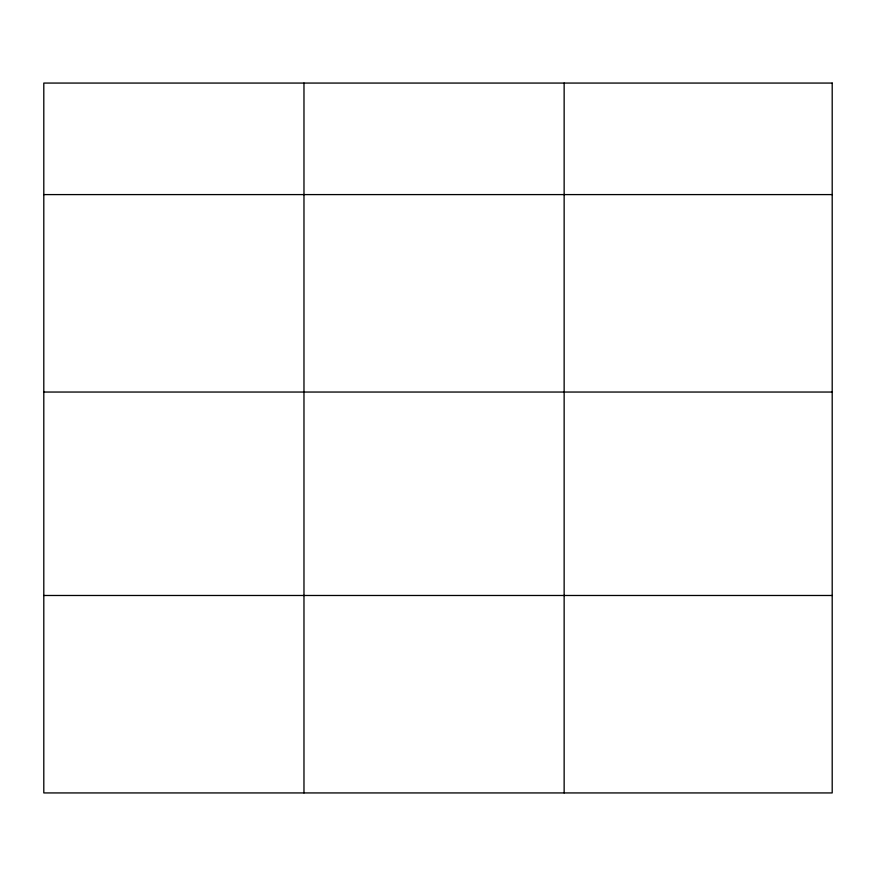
<?xml version="1.0" encoding="UTF-8"?>
<svg xmlns="http://www.w3.org/2000/svg" width="876" height="876" viewBox="0 0 876 876"><rect width="100%" height="100%" fill="white"/><g stroke="black" fill="none" stroke-linecap="round" stroke-linejoin="round"><path stroke-width="1.31" d="M43.8 194.592L832.2 194.592M43.8 392.043L832.2 392.043M43.8 595.483L832.2 595.483M564.144 83.067L564.144 792.933M303.972 83.067L303.972 792.933M832.2 83.067L43.8 83.067L43.8 792.933L832.2 792.933L832.2 83.067"/></g></svg>
